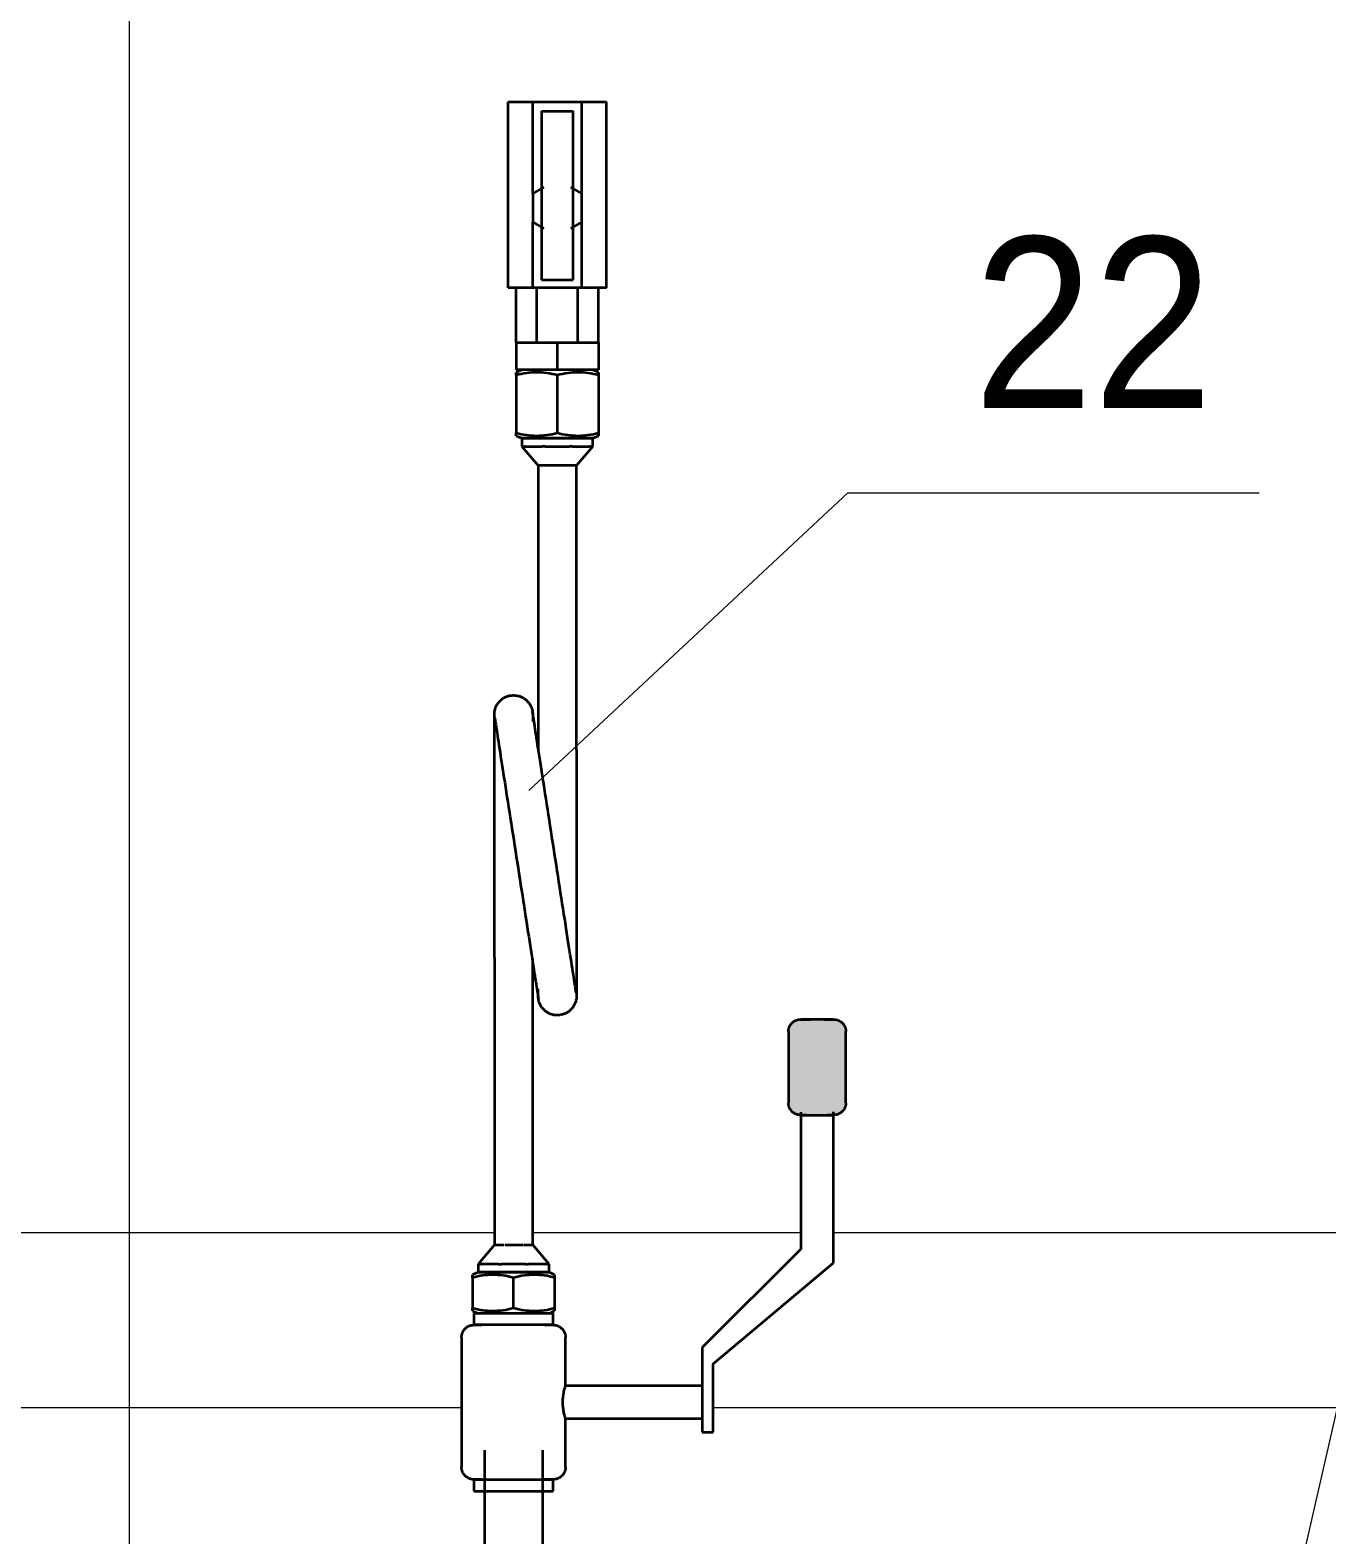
# Model space of a CAD drawing. Header units: millimetres. Extents: x -11989 to -4071, y -1478 to 4600.
# Drawn here: x -8206 to -7732, y 735 to 1286 of the extents above; entities that cross this region are included whole.
import ezdxf

# ---------------------------------------------------------------- set-up
doc = ezdxf.new("R2010")
doc.units = ezdxf.units.MM
for name, color, linetype, lineweight in [('A-ANNO-SYMB', 7, 'Continuous', 9), ('P-PIPE', 7, 'Continuous', 35), ('P-PIPE-IDEN', 7, 'Continuous', 20), ('S-BEAM', 7, 'Continuous', 35)]:
    doc.layers.add(name, color=color, linetype=linetype, lineweight=lineweight)
doc.styles.add('Arial_I_1', font='arial.ttf', dxfattribs={"width": 0.9, "height": 62.5})

# ---------------------------------------------------------------- blocks, each defined once
blk = doc.blocks.new('ADSK_КаркасНесущий_Швеллер_ПолкаПараллельная_ГОСТ 8240-97 - 16П-21513635-Разрез 4')
at = {"layer": 'S-BEAM', "color": 252, "lineweight": 5, "true_color": 0x959595}
for p, q in [((-8035.99, 846), (-8211.99, 846)), ((-7923.99, 846), (-8022, 846)), ((-7517.96, 846), (-7911.99, 846)), ((-8047.99, 782), (-8255.99, 782)), ((-7517.99, 782), (-7955.99, 782))]:
    blk.add_line(p, q, dxfattribs=at)
blk = doc.blocks.new('Закладная прямая СГК _с перкинсом_ - Закладная прямая СГК _с перкинсом_-V30-Разрез 4')
at = {"layer": 'P-PIPE', "true_color": 0xff8000}
for points in [[(-7917.99, 919.5), (-7907.49, 919.5), (-7908.97, 922.75), (-7911.99, 924), (-7923.99, 924), (-7927.18, 922.68), (-7928.49, 919.5), (-7923.24, 919.5)], [(-7917.99, 893.5), (-7907.49, 893.5), (-7907.49, 919.5), (-7928.49, 919.5), (-7928.49, 893.5), (-7923.24, 893.5)], [(-7923.99, 889), (-7923.99, 890.02), (-7922.67, 889.49), (-7920.49, 889.12), (-7915.3, 889.23), (-7911.99, 889.66), (-7911.99, 889), (-7908.81, 890.32), (-7907.49, 893.5), (-7928.49, 893.5), (-7927.18, 890.32)]]:
    blk.add_hatch(color=30, dxfattribs=at).paths.add_polyline_path(points)
at = {"layer": 'P-PIPE'}
for p, q in [((-8030.99, 1259.5), (-8021.99, 1259.5)), ((-8030.99, 1191.5), (-8030.99, 1259.5)), ((-8021.99, 1259.5), (-8003.99, 1259.5)), ((-8021.99, 1225.94), (-8021.99, 1259.5)), ((-8018.73, 1256.1), (-8018.73, 1194.42)), ((-8018.73, 1256.1), (-8012.99, 1256.1)), ((-8012.99, 1256.1), (-8007.26, 1256.1)), ((-8007.26, 1194.42), (-8007.26, 1256.1)), ((-8003.99, 1259.5), (-7994.99, 1259.5)), ((-8003.99, 1225.94), (-8003.99, 1259.5)), ((-7994.99, 1191.5), (-7994.99, 1259.5)), ((-8017.96, 1228.27), (-8021.99, 1225.94)), ((-8003.99, 1225.94), (-8008.03, 1228.27)), ((-8021.99, 1225.94), (-8021.99, 1215.55)), ((-8003.99, 1215.55), (-8003.99, 1225.94)), ((-8021.99, 1191.5), (-8021.99, 1215.55)), ((-8021.99, 1215.55), (-8017.96, 1213.22)), ((-8008.03, 1213.22), (-8003.99, 1215.55)), ((-8003.99, 1191.5), (-8003.99, 1215.55)), ((-8018.73, 1194.42), (-8012.99, 1194.42)), ((-8012.99, 1194.42), (-8007.26, 1194.42)), ((-8021.99, 1191.5), (-8030.99, 1191.5)), ((-8027.99, 1171.5), (-8027.99, 1191.5)), ((-8003.99, 1191.5), (-8021.99, 1191.5)), ((-8020.49, 1171.5), (-8020.49, 1191.5)), ((-8005.49, 1171.5), (-8005.49, 1191.5)), ((-7994.99, 1191.5), (-8003.99, 1191.5)), ((-7997.99, 1171.5), (-7997.99, 1191.5)), ((-8027.99, 1171.5), (-8020.62, 1171.5)), ((-8027.99, 1171.5), (-8027.99, 1161.5)), ((-8020.49, 1171.5), (-8012.99, 1171.5)), ((-8012.99, 1171.5), (-7997.99, 1171.5)), ((-8012.99, 1161.5), (-8012.99, 1171.5)), ((-7997.99, 1171.5), (-7997.99, 1161.5)), ((-8012.99, 1161.5), (-8027.99, 1161.5)), ((-7997.99, 1161.5), (-8012.99, 1161.5)), ((-7928.49, 919.5), (-7928.49, 893.5)), ((-7907.49, 893.5), (-7907.49, 919.5)), ((-7923.99, 890.02), (-7923.99, 840)), ((-7911.99, 834.92), (-7911.99, 890.19)), ((-7923.99, 840), (-7959.99, 804)), ((-7955.99, 798), (-7911.99, 834.92)), ((-8043.49, 816.5), (-8043.49, 812.25)), ((-8014.49, 816.5), (-8043.49, 816.5)), ((-8014.49, 812.25), (-8014.49, 816.5)), ((-8014.49, 812.25), (-8043.49, 812.25)), ((-8047.99, 807.75), (-8047.99, 760.25)), ((-8009.99, 790), (-8009.99, 807.75)), ((-7959.99, 804), (-7959.99, 773)), ((-7955.99, 773), (-7955.99, 798)), ((-7959.99, 790), (-8009.99, 790)), ((-8009.99, 760.25), (-8009.99, 778)), ((-8009.99, 778), (-7959.99, 778)), ((-7959.99, 773), (-7955.99, 773)), ((-8039.64, 766.5), (-8039.64, 666.5)), ((-8018.34, 666.5), (-8018.34, 766.5)), ((-8043.49, 755.75), (-8043.49, 751.5)), ((-8043.49, 755.75), (-8014.49, 755.75)), ((-8014.49, 751.5), (-8014.49, 755.75)), ((-8043.49, 751.5), (-8014.49, 751.5))]:
    blk.add_line(p, q, dxfattribs=at)
at = {"layer": 'P-PIPE', "flags": 128}
for points in [[(-7928.49, 919.5), (-7928.49, 919.68), (-7928.48, 919.86), (-7928.46, 920.04), (-7928.44, 920.22), (-7928.4, 920.39), (-7928.37, 920.57), (-7928.32, 920.74), (-7928.27, 920.92), (-7928.21, 921.09), (-7928.14, 921.25), (-7928.07, 921.42), (-7927.99, 921.58), (-7927.9, 921.74), (-7927.81, 921.89), (-7927.71, 922.04), (-7927.6, 922.19), (-7927.49, 922.33), (-7927.38, 922.47), (-7927.26, 922.6), (-7927.13, 922.73), (-7927, 922.85), (-7926.86, 922.97), (-7926.72, 923.08), (-7926.58, 923.19), (-7926.43, 923.29), (-7926.27, 923.38), (-7926.12, 923.47), (-7925.95, 923.55), (-7925.79, 923.63), (-7925.62, 923.69), (-7925.46, 923.76), (-7925.28, 923.81), (-7925.11, 923.86), (-7924.94, 923.9), (-7924.76, 923.93), (-7924.58, 923.96), (-7924.4, 923.98), (-7924.22, 923.99), (-7924.04, 924), (-7923.99, 924)], [(-7923.99, 924), (-7923.99, 924), (-7923.98, 924), (-7923.95, 924), (-7923.92, 924), (-7923.87, 924), (-7923.82, 924), (-7923.76, 924), (-7923.69, 924), (-7923.61, 924), (-7923.52, 924), (-7923.42, 924), (-7923.32, 924), (-7923.2, 924), (-7923.08, 924), (-7922.95, 924), (-7922.81, 924), (-7922.66, 924), (-7922.51, 924), (-7922.34, 924), (-7922.17, 924), (-7922, 924), (-7921.82, 924), (-7921.63, 924), (-7921.44, 924), (-7921.24, 924), (-7921.03, 924), (-7920.82, 924), (-7920.61, 924)], [(-7911.99, 924), (-7912, 924), (-7912.01, 924), (-7912.04, 924), (-7912.07, 924), (-7912.11, 924), (-7912.17, 924), (-7912.23, 924), (-7912.3, 924), (-7912.38, 924), (-7912.47, 924), (-7912.57, 924), (-7912.67, 924), (-7912.79, 924), (-7912.91, 924), (-7913.04, 924), (-7913.18, 924), (-7913.33, 924), (-7913.48, 924), (-7913.65, 924), (-7913.81, 924), (-7913.99, 924), (-7914.17, 924), (-7914.36, 924), (-7914.55, 924), (-7914.75, 924), (-7914.96, 924), (-7915.17, 924), (-7915.38, 924), (-7915.6, 924), (-7915.82, 924), (-7916.05, 924), (-7916.27, 924), (-7916.51, 924), (-7916.74, 924), (-7916.97, 924), (-7917.21, 924), (-7917.45, 924), (-7917.69, 924), (-7917.93, 924), (-7918.17, 924), (-7918.41, 924), (-7918.65, 924), (-7918.89, 924), (-7919.12, 924), (-7919.36, 924), (-7919.59, 924), (-7919.82, 924), (-7920.05, 924), (-7920.27, 924), (-7920.49, 924), (-7920.71, 924), (-7920.92, 924), (-7921.13, 924), (-7921.33, 924), (-7921.53, 924), (-7921.72, 924), (-7921.9, 924), (-7922.08, 924), (-7922.25, 924), (-7922.42, 924), (-7922.58, 924), (-7922.73, 924), (-7922.87, 924), (-7923.01, 924), (-7923.14, 924), (-7923.26, 924), (-7923.37, 924), (-7923.47, 924), (-7923.56, 924), (-7923.65, 924), (-7923.72, 924), (-7923.79, 924), (-7923.85, 924), (-7923.9, 924), (-7923.93, 924), (-7923.96, 924), (-7923.98, 924), (-7923.99, 924), (-7923.99, 924)], [(-7915.28, 924), (-7915.07, 924), (-7914.86, 924), (-7914.66, 924), (-7914.46, 924), (-7914.27, 924), (-7914.09, 924), (-7913.91, 924), (-7913.74, 924), (-7913.57, 924), (-7913.41, 924), (-7913.26, 924), (-7913.12, 924), (-7912.98, 924), (-7912.85, 924), (-7912.73, 924), (-7912.62, 924), (-7912.52, 924), (-7912.43, 924), (-7912.34, 924), (-7912.27, 924), (-7912.2, 924), (-7912.14, 924), (-7912.09, 924), (-7912.05, 924), (-7912.03, 924), (-7912.01, 924), (-7912, 924), (-7911.99, 924)], [(-7911.99, 924), (-7911.81, 924), (-7911.63, 923.99), (-7911.46, 923.97), (-7911.28, 923.94), (-7911.1, 923.91), (-7910.92, 923.87), (-7910.75, 923.82), (-7910.58, 923.77), (-7910.41, 923.71), (-7910.24, 923.64), (-7910.08, 923.57), (-7909.92, 923.49), (-7909.76, 923.41), (-7909.6, 923.31), (-7909.45, 923.21), (-7909.31, 923.11), (-7909.16, 923), (-7909.03, 922.88), (-7908.89, 922.76), (-7908.77, 922.64), (-7908.64, 922.5), (-7908.53, 922.37), (-7908.41, 922.23), (-7908.31, 922.08), (-7908.21, 921.93), (-7908.11, 921.78), (-7908.03, 921.62), (-7907.94, 921.46), (-7907.87, 921.3), (-7907.8, 921.13), (-7907.74, 920.96), (-7907.68, 920.79), (-7907.64, 920.62), (-7907.59, 920.44), (-7907.56, 920.26), (-7907.53, 920.09), (-7907.51, 919.91), (-7907.5, 919.73), (-7907.49, 919.55), (-7907.49, 919.5)], [(-7923.99, 889), (-7924.17, 889), (-7924.35, 889.01), (-7924.53, 889.03), (-7924.71, 889.06), (-7924.89, 889.09), (-7925.06, 889.13), (-7925.24, 889.18), (-7925.41, 889.23), (-7925.58, 889.29), (-7925.75, 889.36), (-7925.91, 889.43), (-7926.07, 889.51), (-7926.23, 889.59), (-7926.38, 889.69), (-7926.54, 889.79), (-7926.68, 889.89), (-7926.82, 890), (-7926.96, 890.12), (-7927.09, 890.24), (-7927.22, 890.36), (-7927.35, 890.5), (-7927.46, 890.63), (-7927.57, 890.77), (-7927.68, 890.92), (-7927.78, 891.07), (-7927.88, 891.22), (-7927.96, 891.38), (-7928.04, 891.54), (-7928.12, 891.7), (-7928.19, 891.87), (-7928.25, 892.04), (-7928.31, 892.21), (-7928.35, 892.38), (-7928.39, 892.56), (-7928.43, 892.74), (-7928.46, 892.91), (-7928.48, 893.09), (-7928.49, 893.27), (-7928.49, 893.45), (-7928.49, 893.5)], [(-7907.49, 893.5), (-7907.5, 893.32), (-7907.51, 893.14), (-7907.53, 892.96), (-7907.55, 892.78), (-7907.58, 892.61), (-7907.62, 892.43), (-7907.67, 892.26), (-7907.72, 892.08), (-7907.78, 891.91), (-7907.85, 891.75), (-7907.92, 891.58), (-7908, 891.42), (-7908.09, 891.26), (-7908.18, 891.11), (-7908.28, 890.96), (-7908.38, 890.81), (-7908.5, 890.67), (-7908.61, 890.53), (-7908.73, 890.4), (-7908.86, 890.27), (-7908.99, 890.15), (-7909.13, 890.03), (-7909.27, 889.92), (-7909.41, 889.81), (-7909.56, 889.71), (-7909.72, 889.62), (-7909.87, 889.53), (-7910.03, 889.45), (-7910.2, 889.37), (-7910.36, 889.31), (-7910.53, 889.24), (-7910.7, 889.19), (-7910.88, 889.14), (-7911.05, 889.1), (-7911.23, 889.07), (-7911.41, 889.04), (-7911.59, 889.02), (-7911.77, 889.01), (-7911.95, 889), (-7911.99, 889)], [(-7921.9, 889), (-7922.08, 889), (-7922.25, 889), (-7922.42, 889), (-7922.58, 889), (-7922.73, 889), (-7922.87, 889), (-7923.01, 889), (-7923.14, 889), (-7923.26, 889), (-7923.37, 889), (-7923.47, 889), (-7923.56, 889), (-7923.65, 889), (-7923.72, 889), (-7923.79, 889), (-7923.85, 889), (-7923.9, 889), (-7923.93, 889), (-7923.96, 889), (-7923.98, 889), (-7923.99, 889)], [(-7923.99, 889), (-7923.98, 889), (-7923.95, 889), (-7923.92, 889), (-7923.87, 889), (-7923.82, 889), (-7923.76, 889), (-7923.69, 889), (-7923.61, 889), (-7923.52, 889), (-7923.42, 889), (-7923.32, 889), (-7923.2, 889), (-7923.08, 889), (-7922.95, 889), (-7922.81, 889), (-7922.66, 889), (-7922.51, 889), (-7922.34, 889), (-7922.17, 889), (-7922, 889), (-7921.82, 889), (-7921.63, 889), (-7921.44, 889), (-7921.24, 889), (-7921.03, 889), (-7920.82, 889), (-7920.61, 889), (-7920.39, 889), (-7920.17, 889), (-7919.94, 889), (-7919.71, 889), (-7919.48, 889), (-7919.25, 889), (-7919.01, 889), (-7918.78, 889), (-7918.54, 889), (-7918.3, 889), (-7918.06, 889), (-7917.82, 889), (-7917.58, 889), (-7917.34, 889), (-7917.1, 889), (-7916.87, 889), (-7916.63, 889), (-7916.4, 889), (-7916.17, 889), (-7915.94, 889), (-7915.72, 889), (-7915.5, 889), (-7915.28, 889), (-7915.07, 889), (-7914.86, 889), (-7914.66, 889), (-7914.46, 889), (-7914.27, 889), (-7914.09, 889), (-7913.91, 889), (-7913.74, 889), (-7913.57, 889), (-7913.41, 889), (-7913.26, 889), (-7913.12, 889), (-7912.98, 889), (-7912.85, 889), (-7912.73, 889), (-7912.62, 889), (-7912.52, 889), (-7912.43, 889), (-7912.34, 889), (-7912.27, 889), (-7912.2, 889), (-7912.14, 889), (-7912.09, 889), (-7912.05, 889), (-7912.03, 889), (-7912.01, 889), (-7912, 889)], [(-7912, 889), (-7912.01, 889), (-7912.04, 889), (-7912.07, 889), (-7912.11, 889), (-7912.17, 889), (-7912.23, 889), (-7912.3, 889), (-7912.38, 889), (-7912.47, 889), (-7912.57, 889), (-7912.67, 889), (-7912.79, 889), (-7912.91, 889), (-7913.04, 889), (-7913.18, 889), (-7913.33, 889), (-7913.48, 889), (-7913.65, 889), (-7913.81, 889), (-7913.99, 889), (-7914.17, 889)], [(-8047.99, 807.75), (-8047.99, 807.93), (-8047.98, 808.11), (-8047.96, 808.29), (-8047.94, 808.47), (-8047.9, 808.64), (-8047.87, 808.82), (-8047.82, 808.99), (-8047.77, 809.17), (-8047.71, 809.34), (-8047.64, 809.5), (-8047.57, 809.67), (-8047.49, 809.83), (-8047.4, 809.99), (-8047.31, 810.14), (-8047.21, 810.29), (-8047.1, 810.44), (-8046.99, 810.58), (-8046.88, 810.72), (-8046.76, 810.85), (-8046.63, 810.98), (-8046.5, 811.1), (-8046.36, 811.22), (-8046.22, 811.33), (-8046.08, 811.44), (-8045.93, 811.54), (-8045.77, 811.63), (-8045.62, 811.72), (-8045.45, 811.8), (-8045.29, 811.88), (-8045.12, 811.94), (-8044.96, 812.01), (-8044.78, 812.06), (-8044.61, 812.11), (-8044.44, 812.15), (-8044.26, 812.18), (-8044.08, 812.21), (-8043.9, 812.23), (-8043.72, 812.24), (-8043.54, 812.25), (-8043.49, 812.25)], [(-8043.49, 812.25), (-8043.48, 812.25), (-8043.45, 812.25), (-8043.39, 812.25), (-8043.31, 812.25), (-8043.21, 812.25), (-8043.08, 812.25), (-8042.93, 812.25), (-8042.76, 812.25), (-8042.56, 812.25), (-8042.35, 812.25), (-8042.11, 812.25), (-8041.86, 812.25), (-8041.58, 812.25), (-8041.28, 812.25), (-8040.96, 812.25), (-8040.62, 812.25)], [(-8014.49, 812.25), (-8014.51, 812.25), (-8014.54, 812.25), (-8014.6, 812.25), (-8014.68, 812.25), (-8014.78, 812.25), (-8014.91, 812.25), (-8015.06, 812.25), (-8015.23, 812.25), (-8015.42, 812.25), (-8015.64, 812.25), (-8015.88, 812.25), (-8016.13, 812.25), (-8016.41, 812.25), (-8016.71, 812.25), (-8017.03, 812.25), (-8017.36, 812.25), (-8017.72, 812.25), (-8018.09, 812.25), (-8018.48, 812.25), (-8018.89, 812.25), (-8019.32, 812.25), (-8019.76, 812.25), (-8020.21, 812.25), (-8020.68, 812.25), (-8021.16, 812.25), (-8021.65, 812.25), (-8022.16, 812.25), (-8022.68, 812.25), (-8023.2, 812.25), (-8023.74, 812.25), (-8024.28, 812.25), (-8024.84, 812.25), (-8025.4, 812.25), (-8025.96, 812.25), (-8026.53, 812.25), (-8027.1, 812.25), (-8027.68, 812.25), (-8028.26, 812.25), (-8028.84, 812.25), (-8029.42, 812.25), (-8030, 812.25), (-8030.57, 812.25), (-8031.15, 812.25), (-8031.72, 812.25), (-8032.29, 812.25), (-8032.85, 812.25), (-8033.41, 812.25), (-8033.96, 812.25), (-8034.5, 812.25), (-8035.03, 812.25), (-8035.55, 812.25), (-8036.06, 812.25), (-8036.56, 812.25), (-8037.05, 812.25), (-8037.53, 812.25), (-8037.99, 812.25), (-8038.44, 812.25), (-8038.87, 812.25), (-8039.29, 812.25), (-8039.69, 812.25), (-8040.07, 812.25), (-8040.44, 812.25), (-8040.78, 812.25), (-8041.11, 812.25), (-8041.42, 812.25), (-8041.71, 812.25), (-8041.98, 812.25), (-8042.22, 812.25), (-8042.45, 812.25), (-8042.66, 812.25), (-8042.84, 812.25), (-8043, 812.25), (-8043.14, 812.25), (-8043.26, 812.25), (-8043.35, 812.25), (-8043.42, 812.25), (-8043.47, 812.25), (-8043.49, 812.25), (-8043.49, 812.25)], [(-8017.55, 812.25), (-8017.21, 812.25), (-8016.88, 812.25), (-8016.57, 812.25), (-8016.28, 812.25), (-8016.01, 812.25), (-8015.76, 812.25), (-8015.54, 812.25), (-8015.33, 812.25), (-8015.15, 812.25), (-8014.99, 812.25), (-8014.85, 812.25), (-8014.73, 812.25), (-8014.64, 812.25), (-8014.57, 812.25), (-8014.52, 812.25), (-8014.5, 812.25), (-8014.49, 812.25)], [(-8014.49, 812.25), (-8014.31, 812.25), (-8014.13, 812.24), (-8013.96, 812.22), (-8013.78, 812.19), (-8013.6, 812.16), (-8013.42, 812.12), (-8013.25, 812.07), (-8013.08, 812.02), (-8012.91, 811.96), (-8012.74, 811.89), (-8012.58, 811.82), (-8012.42, 811.74), (-8012.26, 811.66), (-8012.1, 811.56), (-8011.95, 811.46), (-8011.81, 811.36), (-8011.66, 811.25), (-8011.53, 811.13), (-8011.39, 811.01), (-8011.27, 810.89), (-8011.14, 810.75), (-8011.03, 810.62), (-8010.91, 810.48), (-8010.81, 810.33), (-8010.71, 810.18), (-8010.61, 810.03), (-8010.53, 809.87), (-8010.44, 809.71), (-8010.37, 809.55), (-8010.3, 809.38), (-8010.24, 809.21), (-8010.18, 809.04), (-8010.14, 808.87), (-8010.09, 808.69), (-8010.06, 808.51), (-8010.03, 808.34), (-8010.01, 808.16), (-8010, 807.98), (-8009.99, 807.8), (-8009.99, 807.75)], [(-8043.49, 755.75), (-8043.67, 755.75), (-8043.85, 755.76), (-8044.03, 755.78), (-8044.21, 755.81), (-8044.39, 755.84), (-8044.56, 755.88), (-8044.74, 755.93), (-8044.91, 755.98), (-8045.08, 756.04), (-8045.25, 756.11), (-8045.41, 756.18), (-8045.57, 756.26), (-8045.73, 756.34), (-8045.88, 756.44), (-8046.04, 756.54), (-8046.18, 756.64), (-8046.32, 756.75), (-8046.46, 756.87), (-8046.59, 756.99), (-8046.72, 757.11), (-8046.85, 757.25), (-8046.96, 757.38), (-8047.07, 757.52), (-8047.18, 757.67), (-8047.28, 757.82), (-8047.38, 757.97), (-8047.46, 758.13), (-8047.54, 758.29), (-8047.62, 758.45), (-8047.69, 758.62), (-8047.75, 758.79), (-8047.81, 758.96), (-8047.85, 759.13), (-8047.89, 759.31), (-8047.93, 759.49), (-8047.96, 759.66), (-8047.98, 759.84), (-8047.99, 760.02), (-8047.99, 760.2), (-8047.99, 760.25)], [(-8009.99, 760.25), (-8010, 760.07), (-8010.01, 759.89), (-8010.03, 759.71), (-8010.05, 759.53), (-8010.08, 759.36), (-8010.12, 759.18), (-8010.17, 759.01), (-8010.22, 758.83), (-8010.28, 758.66), (-8010.35, 758.5), (-8010.42, 758.33), (-8010.5, 758.17), (-8010.59, 758.01), (-8010.68, 757.86), (-8010.78, 757.71), (-8010.88, 757.56), (-8011, 757.42), (-8011.11, 757.28), (-8011.23, 757.15), (-8011.36, 757.02), (-8011.49, 756.9), (-8011.63, 756.78), (-8011.77, 756.67), (-8011.91, 756.56), (-8012.06, 756.46), (-8012.22, 756.37), (-8012.37, 756.28), (-8012.53, 756.2), (-8012.7, 756.12), (-8012.86, 756.06), (-8013.03, 755.99), (-8013.2, 755.94), (-8013.38, 755.89), (-8013.55, 755.85), (-8013.73, 755.82), (-8013.91, 755.79), (-8014.09, 755.77), (-8014.27, 755.76), (-8014.45, 755.75), (-8014.49, 755.75)], [(-8040.44, 755.75), (-8040.78, 755.75), (-8041.11, 755.75), (-8041.42, 755.75), (-8041.71, 755.75), (-8041.98, 755.75), (-8042.22, 755.75), (-8042.45, 755.75), (-8042.66, 755.75), (-8042.84, 755.75), (-8043, 755.75), (-8043.14, 755.75), (-8043.26, 755.75), (-8043.35, 755.75), (-8043.42, 755.75), (-8043.47, 755.75), (-8043.49, 755.75), (-8043.49, 755.75)], [(-8043.49, 755.75), (-8043.48, 755.75), (-8043.45, 755.75), (-8043.39, 755.75), (-8043.31, 755.75), (-8043.21, 755.75), (-8043.08, 755.75), (-8042.93, 755.75), (-8042.76, 755.75), (-8042.56, 755.75), (-8042.35, 755.75), (-8042.11, 755.75), (-8041.86, 755.75), (-8041.58, 755.75), (-8041.28, 755.75), (-8040.96, 755.75), (-8040.62, 755.75), (-8040.27, 755.75), (-8039.9, 755.75), (-8039.5, 755.75), (-8039.1, 755.75), (-8038.67, 755.75), (-8038.23, 755.75), (-8037.78, 755.75), (-8037.31, 755.75), (-8036.83, 755.75), (-8036.33, 755.75), (-8035.83, 755.75), (-8035.31, 755.75), (-8034.78, 755.75), (-8034.25, 755.75), (-8033.7, 755.75), (-8033.15, 755.75), (-8032.59, 755.75), (-8032.03, 755.75), (-8031.46, 755.75), (-8030.89, 755.75), (-8030.31, 755.75), (-8029.73, 755.75), (-8029.15, 755.75), (-8028.57, 755.75), (-8027.99, 755.75), (-8027.41, 755.75), (-8026.84, 755.75), (-8026.27, 755.75), (-8025.7, 755.75), (-8025.14, 755.75), (-8024.58, 755.75), (-8024.03, 755.75), (-8023.49, 755.75), (-8022.96, 755.75), (-8022.44, 755.75), (-8021.93, 755.75), (-8021.43, 755.75), (-8020.94, 755.75), (-8020.46, 755.75), (-8020, 755.75), (-8019.55, 755.75), (-8019.12, 755.75), (-8018.7, 755.75), (-8018.3, 755.75), (-8017.92, 755.75), (-8017.55, 755.75), (-8017.21, 755.75), (-8016.88, 755.75), (-8016.57, 755.75), (-8016.28, 755.75), (-8016.01, 755.75), (-8015.76, 755.75), (-8015.54, 755.75), (-8015.33, 755.75), (-8015.15, 755.75), (-8014.99, 755.75), (-8014.85, 755.75), (-8014.73, 755.75), (-8014.64, 755.75), (-8014.57, 755.75), (-8014.52, 755.75), (-8014.5, 755.75), (-8014.49, 755.75)], [(-8014.49, 755.75), (-8014.51, 755.75), (-8014.54, 755.75), (-8014.6, 755.75), (-8014.68, 755.75), (-8014.78, 755.75), (-8014.91, 755.75), (-8015.06, 755.75), (-8015.23, 755.75), (-8015.42, 755.75), (-8015.64, 755.75), (-8015.88, 755.75), (-8016.13, 755.75), (-8016.41, 755.75), (-8016.71, 755.75), (-8017.03, 755.75), (-8017.36, 755.75), (-8017.72, 755.75)]]:
    blk.add_lwpolyline(points, dxfattribs=at)
at = {"layer": 'P-PIPE'}
blk.add_open_spline([(-8009.99, 778), (-8009.99, 778), (-8010.02, 778.07), (-8010.1, 778.33), (-8010.23, 778.78), (-8010.39, 779.38), (-8010.56, 780.12), (-8010.72, 780.98), (-8010.86, 781.93), (-8010.95, 783.03), (-8010.97, 784.05), (-8010.95, 784.92), (-8010.89, 785.77), (-8010.76, 786.81), (-8010.56, 787.89), (-8010.35, 788.79), (-8010.09, 789.71), (-8009.99, 789.99), (-8009.99, 790)], degree=3, knots=[0, 0, 0, 0, 0.055556, 0.111111, 0.166667, 0.222222, 0.277778, 0.333333, 0.388889, 0.444444, 0.513889, 0.548611, 0.583333, 0.652778, 0.722222, 0.791667, 0.861111, 1, 1, 1, 1], dxfattribs=at)
blk = doc.blocks.new('РОСМА_ПетлеваяТрубкаПрямая - Прямая из углеродистой стали-V28-Разрез 4')
at = {"layer": 'P-PIPE'}
for p, q in [((-8925.99, 1161.5), (-8928, 1160.57)), ((-8897.99, 1160.57), (-8899.99, 1161.5)), ((-8927.99, 1159.5), (-8927.99, 1138.5)), ((-8912.99, 1138.5), (-8912.99, 1159.5)), ((-8897.99, 1159.5), (-8897.99, 1138.5)), ((-8928, 1137.43), (-8925.99, 1136.5)), ((-8925.99, 1136.5), (-8925.99, 1133.5)), ((-8899.99, 1136.5), (-8925.99, 1136.5)), ((-8925.99, 1136.5), (-8912.99, 1136.5)), ((-8912.99, 1136.5), (-8899.99, 1136.5)), ((-8899.99, 1136.5), (-8897.99, 1137.43)), ((-8899.99, 1133.5), (-8899.99, 1136.5)), ((-8925.99, 1133.5), (-8925.11, 1133.5)), ((-8925.99, 1133.5), (-8919.99, 1126.5)), ((-8924.77, 1133.5), (-8925, 1133.5)), ((-8924.78, 1133.5), (-8918.48, 1133.5)), ((-8917.43, 1133.5), (-8918.49, 1133.5)), ((-8917.45, 1133.5), (-8908.54, 1133.5)), ((-8907.49, 1133.5), (-8908.55, 1133.5)), ((-8907.51, 1133.5), (-8901.21, 1133.5)), ((-8905.99, 1126.5), (-8899.99, 1133.5)), ((-8900.98, 1133.5), (-8901.22, 1133.5)), ((-8900.88, 1133.5), (-8899.99, 1133.5)), ((-8919.99, 1126.5), (-8919.99, 1059.8)), ((-8912.99, 1126.5), (-8919.99, 1126.5)), ((-8905.99, 1126.5), (-8912.99, 1126.5)), ((-8905.99, 1059.8), (-8905.99, 1126.5)), ((-8935.99, 905.02), (-8935.99, 841.5)), ((-8921.99, 841.5), (-8921.99, 905.02)), ((-8935.99, 841.5), (-8941.99, 834.5)), ((-8935.99, 841.5), (-8932.56, 841.5)), ((-8932.21, 841.5), (-8926.87, 841.5)), ((-8926.87, 841.5), (-8925.48, 841.5)), ((-8925.22, 841.5), (-8921.99, 841.5)), ((-8915.99, 834.5), (-8921.99, 841.5)), ((-8941.99, 831.5), (-8944, 830.57)), ((-8941.99, 834.5), (-8941.99, 831.5)), ((-8941.11, 834.5), (-8941.99, 834.5)), ((-8941.99, 831.5), (-8915.99, 831.5)), ((-8928.99, 831.5), (-8941.99, 831.5)), ((-8941, 834.5), (-8940.77, 834.5)), ((-8934.48, 834.5), (-8940.78, 834.5)), ((-8934.49, 834.5), (-8933.43, 834.5)), ((-8924.54, 834.5), (-8933.45, 834.5)), ((-8915.99, 831.5), (-8928.99, 831.5)), ((-8924.55, 834.5), (-8923.49, 834.5)), ((-8917.21, 834.5), (-8923.51, 834.5)), ((-8917.22, 834.5), (-8916.98, 834.5)), ((-8915.99, 834.5), (-8916.88, 834.5)), ((-8915.99, 831.5), (-8915.99, 834.5)), ((-8913.99, 830.57), (-8915.99, 831.5)), ((-8943.99, 829.5), (-8943.99, 818.5)), ((-8928.99, 818.5), (-8928.99, 829.5)), ((-8913.99, 829.5), (-8913.99, 818.5)), ((-8944, 817.43), (-8941.99, 816.5)), ((-8915.99, 816.5), (-8913.99, 817.43))]:
    blk.add_line(p, q, dxfattribs=at)
at = {"layer": 'P-PIPE', "flags": 128}
for points in [[(-8919.99, 1059.8), (-8919.99, 1057.8), (-8919.99, 1055.81), (-8919.99, 1053.82), (-8919.99, 1051.84), (-8919.99, 1049.87), (-8919.99, 1047.92), (-8919.99, 1045.98), (-8919.99, 1044.07), (-8919.99, 1042.19), (-8919.99, 1040.33), (-8919.99, 1038.51), (-8919.99, 1036.71), (-8919.99, 1034.96), (-8919.99, 1033.24), (-8919.99, 1031.57), (-8919.99, 1029.94), (-8919.99, 1028.36), (-8919.99, 1026.83), (-8919.99, 1025.36), (-8919.99, 1023.93), (-8919.99, 1022.83)], [(-8905.99, 1022.46), (-8905.99, 1023.82), (-8905.99, 1025.24), (-8905.99, 1026.71), (-8905.99, 1028.24), (-8905.99, 1029.81), (-8905.99, 1031.44), (-8905.99, 1033.1), (-8905.99, 1034.82), (-8905.99, 1036.57), (-8905.99, 1038.36), (-8905.99, 1040.18), (-8905.99, 1042.04), (-8905.99, 1043.92), (-8905.99, 1045.83), (-8905.99, 1047.76), (-8905.99, 1049.71), (-8905.99, 1051.68), (-8905.99, 1053.65), (-8905.99, 1055.64), (-8905.99, 1057.64), (-8905.99, 1059.64), (-8905.99, 1059.8)], [(-8935.99, 1035.5), (-8935.99, 1035.78), (-8935.97, 1036.06), (-8935.94, 1036.34), (-8935.91, 1036.62), (-8935.85, 1036.89), (-8935.79, 1037.16), (-8935.72, 1037.43), (-8935.64, 1037.7), (-8935.55, 1037.97), (-8935.44, 1038.23), (-8935.33, 1038.48), (-8935.2, 1038.73), (-8935.07, 1038.98), (-8934.93, 1039.22), (-8934.77, 1039.45), (-8934.61, 1039.68), (-8934.44, 1039.9), (-8934.26, 1040.12), (-8934.07, 1040.32), (-8933.87, 1040.52), (-8933.67, 1040.71), (-8933.45, 1040.9), (-8933.24, 1041.07), (-8933.01, 1041.23), (-8932.78, 1041.39), (-8932.54, 1041.54), (-8932.29, 1041.67), (-8932.04, 1041.8), (-8931.79, 1041.92), (-8931.53, 1042.02), (-8931.27, 1042.12), (-8931.12, 1042.17)], [(-8931.12, 1042.17), (-8930.85, 1042.25), (-8930.58, 1042.32), (-8930.3, 1042.38), (-8930.03, 1042.42), (-8929.75, 1042.46), (-8929.47, 1042.48), (-8929.19, 1042.5), (-8928.91, 1042.5), (-8928.63, 1042.49), (-8928.35, 1042.47), (-8928.07, 1042.44), (-8927.8, 1042.4), (-8927.52, 1042.34), (-8927.25, 1042.28), (-8926.98, 1042.2), (-8926.71, 1042.12), (-8926.45, 1042.02), (-8926.19, 1041.91), (-8925.94, 1041.8), (-8925.69, 1041.67), (-8925.44, 1041.53), (-8925.21, 1041.39), (-8924.97, 1041.23), (-8924.75, 1041.07), (-8924.53, 1040.89), (-8924.32, 1040.71), (-8924.11, 1040.52), (-8923.92, 1040.32), (-8923.73, 1040.11), (-8923.55, 1039.9), (-8923.38, 1039.67), (-8923.21, 1039.45), (-8923.06, 1039.21), (-8922.92, 1038.97), (-8922.78, 1038.73), (-8922.66, 1038.48), (-8922.54, 1038.22), (-8922.44, 1037.96), (-8922.35, 1037.7), (-8922.27, 1037.43), (-8922.19, 1037.16), (-8922.13, 1036.88), (-8922.08, 1036.61), (-8922.04, 1036.33), (-8922.02, 1036.05), (-8922, 1035.77), (-8921.99, 1035.5)], [(-8935.99, 946.59), (-8935.99, 948.04), (-8935.99, 949.54), (-8935.99, 951.1), (-8935.99, 952.71), (-8935.99, 954.37), (-8935.99, 956.08), (-8935.99, 957.83), (-8935.99, 959.63), (-8935.99, 961.46), (-8935.99, 963.33), (-8935.99, 965.23), (-8935.99, 967.16), (-8935.99, 969.12), (-8935.99, 971.11), (-8935.99, 973.11), (-8935.99, 975.13), (-8935.99, 977.17), (-8935.99, 979.22), (-8935.99, 981.27), (-8935.99, 983.33), (-8935.99, 985.39), (-8935.99, 987.45), (-8935.99, 989.5), (-8935.99, 991.54), (-8935.99, 993.57), (-8935.99, 995.59), (-8935.99, 997.59), (-8935.99, 999.56), (-8935.99, 1001.51), (-8935.99, 1003.44), (-8935.99, 1005.33), (-8935.99, 1007.19), (-8935.99, 1009.01), (-8935.99, 1010.79), (-8935.99, 1012.52), (-8935.99, 1014.22), (-8935.99, 1015.86), (-8935.99, 1017.45), (-8935.99, 1018.99), (-8935.99, 1020.47), (-8935.99, 1021.9), (-8935.99, 1023.26), (-8935.99, 1024.56), (-8935.99, 1025.8), (-8935.99, 1026.97), (-8935.99, 1028.07), (-8935.99, 1029.1), (-8935.99, 1030.06), (-8935.99, 1030.94), (-8935.99, 1031.75), (-8935.99, 1032.49), (-8935.99, 1033.14), (-8935.99, 1033.72), (-8935.99, 1034.22), (-8935.99, 1034.63), (-8935.99, 1034.97), (-8935.99, 1035.22), (-8935.99, 1035.4), (-8935.99, 1035.49), (-8935.99, 1035.5)], [(-8906.08, 933.57), (-8906.08, 933.62), (-8906.1, 933.74), (-8906.13, 933.94), (-8906.18, 934.23), (-8906.24, 934.6), (-8906.31, 935.05), (-8906.39, 935.58), (-8906.48, 936.19), (-8906.59, 936.88), (-8906.71, 937.64), (-8906.84, 938.48), (-8906.98, 939.39), (-8907.13, 940.38), (-8907.3, 941.44), (-8907.47, 942.57), (-8907.66, 943.77), (-8907.86, 945.03), (-8908.06, 946.36), (-8908.28, 947.75), (-8908.5, 949.19), (-8908.74, 950.7), (-8908.98, 952.26), (-8909.23, 953.87), (-8909.49, 955.54), (-8909.75, 957.25), (-8910.03, 959), (-8910.31, 960.8), (-8910.59, 962.64), (-8910.88, 964.51), (-8911.18, 966.41), (-8911.48, 968.35), (-8911.78, 970.31), (-8912.09, 972.29), (-8912.4, 974.3), (-8912.72, 976.32), (-8913.03, 978.36), (-8913.35, 980.4), (-8913.67, 982.46), (-8913.99, 984.52), (-8914.31, 986.58), (-8914.63, 988.64), (-8914.95, 990.69), (-8915.27, 992.73), (-8915.58, 994.76), (-8915.89, 996.78), (-8916.21, 998.77), (-8916.51, 1000.75), (-8916.81, 1002.7), (-8917.11, 1004.62), (-8917.41, 1006.51), (-8917.69, 1008.36), (-8917.98, 1010.18), (-8918.25, 1011.96), (-8918.52, 1013.69), (-8918.79, 1015.38), (-8919.04, 1017.02), (-8919.29, 1018.61), (-8919.53, 1020.15), (-8919.76, 1021.63), (-8919.98, 1023.05), (-8920.19, 1024.41), (-8920.39, 1025.71), (-8920.58, 1026.94), (-8920.76, 1028.11), (-8920.93, 1029.2), (-8921.09, 1030.23), (-8921.24, 1031.18), (-8921.38, 1032.07), (-8921.5, 1032.87), (-8921.62, 1033.6), (-8921.72, 1034.25), (-8921.81, 1034.82), (-8921.88, 1035.32), (-8921.95, 1035.73), (-8922, 1036.06), (-8922.04, 1036.31), (-8922.06, 1036.48), (-8922.08, 1036.56), (-8922.08, 1036.57)], [(-8921.99, 1035.5), (-8921.99, 1035.46), (-8921.99, 1035.34), (-8921.99, 1035.13), (-8921.99, 1034.84), (-8921.99, 1034.47), (-8921.99, 1034.02), (-8921.99, 1033.49), (-8921.99, 1032.89)], [(-8935.91, 1034.43), (-8935.91, 1034.38), (-8935.89, 1034.26), (-8935.85, 1034.06), (-8935.81, 1033.77), (-8935.75, 1033.4), (-8935.68, 1032.95), (-8935.6, 1032.42), (-8935.51, 1031.81), (-8935.4, 1031.12), (-8935.28, 1030.36), (-8935.15, 1029.52), (-8935.01, 1028.61), (-8934.85, 1027.62), (-8934.69, 1026.56), (-8934.51, 1025.43), (-8934.33, 1024.23), (-8934.13, 1022.97), (-8933.93, 1021.64), (-8933.71, 1020.25), (-8933.49, 1018.81), (-8933.25, 1017.3), (-8933.01, 1015.74), (-8932.76, 1014.13), (-8932.5, 1012.46), (-8932.23, 1010.75), (-8931.96, 1009), (-8931.68, 1007.2), (-8931.4, 1005.36), (-8931.11, 1003.49), (-8930.81, 1001.59), (-8930.51, 999.65), (-8930.21, 997.69), (-8929.9, 995.71), (-8929.59, 993.7), (-8929.27, 991.68), (-8928.95, 989.64), (-8928.64, 987.6), (-8928.32, 985.54), (-8928, 983.48), (-8927.68, 981.42), (-8927.36, 979.36), (-8927.04, 977.31), (-8926.72, 975.27), (-8926.41, 973.24), (-8926.09, 971.22), (-8925.78, 969.23), (-8925.48, 967.25), (-8925.17, 965.3), (-8924.88, 963.38), (-8924.58, 961.49), (-8924.29, 959.64), (-8924.01, 957.82), (-8923.74, 956.04), (-8923.47, 954.31), (-8923.2, 952.62), (-8922.95, 950.98), (-8922.7, 949.39), (-8922.46, 947.85), (-8922.23, 946.37), (-8922.01, 944.95), (-8921.8, 943.59), (-8921.6, 942.29), (-8921.41, 941.06), (-8921.23, 939.89), (-8921.06, 938.8), (-8920.9, 937.77), (-8920.75, 936.82), (-8920.61, 935.93), (-8920.49, 935.13), (-8920.37, 934.4), (-8920.27, 933.75), (-8920.18, 933.18), (-8920.11, 932.68), (-8920.04, 932.27), (-8919.99, 931.94), (-8919.95, 931.69), (-8919.93, 931.52), (-8919.91, 931.44), (-8919.91, 931.43)], [(-8905.99, 1022.46), (-8905.99, 1021.06), (-8905.99, 1019.6), (-8905.99, 1018.08), (-8905.99, 1016.51), (-8905.99, 1014.89), (-8905.99, 1013.22), (-8905.99, 1011.5), (-8905.99, 1009.74), (-8905.99, 1007.93), (-8905.99, 1006.09), (-8905.99, 1004.21), (-8905.99, 1002.3), (-8905.99, 1000.36), (-8905.99, 998.39), (-8905.99, 996.41), (-8905.99, 994.4), (-8905.99, 992.37), (-8905.99, 990.33), (-8905.99, 988.28), (-8905.99, 986.23), (-8905.99, 984.17), (-8905.99, 982.11), (-8905.99, 980.05), (-8905.99, 978), (-8905.99, 975.96), (-8905.99, 973.93), (-8905.99, 971.92), (-8905.99, 969.93), (-8905.99, 967.96), (-8905.99, 966.02), (-8905.99, 964.1), (-8905.99, 962.22), (-8905.99, 960.37), (-8905.99, 958.56), (-8905.99, 956.79), (-8905.99, 955.06), (-8905.99, 953.38), (-8905.99, 951.75), (-8905.99, 950.17), (-8905.99, 948.64), (-8905.99, 947.17), (-8905.99, 945.76), (-8905.99, 944.41), (-8905.99, 943.13), (-8905.99, 941.91), (-8905.99, 940.76), (-8905.99, 939.67), (-8905.99, 938.66), (-8905.99, 937.72), (-8905.99, 936.85), (-8905.99, 936.06), (-8905.99, 935.35), (-8905.99, 934.71), (-8905.99, 934.15), (-8905.99, 933.68), (-8905.99, 933.28), (-8905.99, 932.96), (-8905.99, 932.73), (-8905.99, 932.58), (-8905.99, 932.51), (-8905.99, 932.5)], [(-8935.99, 946.59), (-8935.99, 944.99), (-8935.99, 943.32), (-8935.99, 941.58), (-8935.99, 939.79), (-8935.99, 937.95), (-8935.99, 936.05), (-8935.99, 934.1), (-8935.99, 932.11), (-8935.99, 930.07), (-8935.99, 927.99), (-8935.99, 925.88), (-8935.99, 923.73), (-8935.99, 921.55), (-8935.99, 919.35), (-8935.99, 917.12), (-8935.99, 914.87), (-8935.99, 912.61), (-8935.99, 910.34), (-8935.99, 908.05), (-8935.99, 905.76), (-8935.99, 905.02)], [(-8921.99, 905.02), (-8921.99, 907.31), (-8921.99, 909.59), (-8921.99, 911.87), (-8921.99, 914.14), (-8921.99, 916.39), (-8921.99, 918.62), (-8921.99, 920.84), (-8921.99, 923.02), (-8921.99, 925.18), (-8921.99, 927.31), (-8921.99, 929.4), (-8921.99, 931.45), (-8921.99, 933.46), (-8921.99, 935.42), (-8921.99, 937.34), (-8921.99, 939.2), (-8921.99, 941.01), (-8921.99, 942.76), (-8921.99, 944.45), (-8921.99, 946.08)], [(-8919.99, 932.5), (-8919.99, 932.54), (-8919.99, 932.66), (-8919.99, 932.87), (-8919.99, 933.16), (-8919.99, 933.53), (-8919.99, 933.98), (-8919.99, 934.51), (-8919.99, 935.11)], [(-8912.99, 925.5), (-8913.27, 925.51), (-8913.55, 925.52), (-8913.83, 925.55), (-8914.11, 925.59), (-8914.39, 925.64), (-8914.66, 925.7), (-8914.93, 925.77), (-8915.2, 925.86), (-8915.46, 925.95), (-8915.72, 926.05), (-8915.98, 926.17), (-8916.23, 926.29), (-8916.47, 926.43), (-8916.71, 926.57), (-8916.95, 926.72), (-8917.17, 926.89), (-8917.4, 927.06), (-8917.61, 927.24), (-8917.82, 927.43), (-8918.02, 927.62), (-8918.21, 927.83), (-8918.39, 928.04), (-8918.56, 928.26), (-8918.73, 928.49), (-8918.88, 928.72), (-8919.03, 928.96), (-8919.17, 929.2), (-8919.3, 929.45), (-8919.41, 929.7), (-8919.52, 929.96), (-8919.61, 930.23), (-8919.7, 930.49), (-8919.78, 930.76), (-8919.84, 931.04), (-8919.89, 931.31), (-8919.93, 931.59), (-8919.97, 931.87), (-8919.99, 932.14), (-8919.99, 932.42), (-8919.99, 932.5)], [(-8905.99, 932.5), (-8906, 932.22), (-8906.02, 931.94), (-8906.04, 931.66), (-8906.08, 931.38), (-8906.13, 931.11), (-8906.19, 930.84), (-8906.27, 930.57), (-8906.35, 930.3), (-8906.44, 930.03), (-8906.55, 929.77), (-8906.66, 929.52), (-8906.79, 929.27), (-8906.92, 929.02), (-8907.06, 928.78), (-8907.22, 928.55), (-8907.38, 928.32), (-8907.55, 928.1), (-8907.73, 927.88), (-8907.92, 927.68), (-8908.12, 927.48), (-8908.32, 927.29), (-8908.53, 927.1), (-8908.75, 926.93), (-8908.98, 926.77), (-8909.21, 926.61), (-8909.45, 926.46), (-8909.7, 926.33), (-8909.94, 926.2), (-8910.2, 926.08), (-8910.46, 925.98), (-8910.72, 925.88), (-8910.99, 925.79), (-8911.26, 925.72), (-8911.53, 925.65), (-8911.8, 925.6), (-8912.08, 925.56), (-8912.36, 925.53), (-8912.64, 925.51), (-8912.92, 925.5), (-8912.99, 925.5)]]:
    blk.add_lwpolyline(points, dxfattribs=at)
at = {"layer": 'P-PIPE'}
for points in [[(-8912.99, 1159.5), (-8915.56, 1160.22), (-8920.63, 1160.93), (-8925.56, 1160.22), (-8927.99, 1159.5)], [(-8927.99, 1159.5), (-8927.99, 1160.22), (-8927.99, 1160.57), (-8927.99, 1160.57)], [(-8897.99, 1159.5), (-8900.43, 1160.22), (-8905.36, 1160.93), (-8910.43, 1160.22), (-8912.99, 1159.5)], [(-8897.99, 1160.57), (-8897.99, 1160.57), (-8897.99, 1160.22), (-8897.99, 1159.5)], [(-8927.99, 1138.5), (-8925.56, 1137.78), (-8920.63, 1137.07), (-8915.56, 1137.78), (-8912.99, 1138.5)], [(-8927.99, 1137.43), (-8927.99, 1137.43), (-8927.99, 1137.78), (-8927.99, 1138.5)], [(-8912.99, 1138.5), (-8910.43, 1137.78), (-8905.36, 1137.07), (-8900.43, 1137.78), (-8897.99, 1138.5)], [(-8897.99, 1138.5), (-8897.99, 1137.78), (-8897.99, 1137.43), (-8897.99, 1137.43)], [(-8928.99, 829.5), (-8931.56, 830.22), (-8936.63, 830.93), (-8941.56, 830.22), (-8943.99, 829.5)], [(-8943.99, 829.5), (-8943.99, 830.22), (-8943.99, 830.57), (-8943.99, 830.57)], [(-8913.99, 829.5), (-8916.43, 830.22), (-8921.36, 830.93), (-8926.43, 830.22), (-8928.99, 829.5)], [(-8913.99, 830.57), (-8913.99, 830.57), (-8913.99, 830.22), (-8913.99, 829.5)], [(-8943.99, 818.5), (-8941.56, 817.78), (-8936.63, 817.07), (-8931.56, 817.78), (-8928.99, 818.5)], [(-8943.99, 817.43), (-8943.99, 817.43), (-8943.99, 817.78), (-8943.99, 818.5)], [(-8928.99, 818.5), (-8926.43, 817.78), (-8921.36, 817.07), (-8916.43, 817.78), (-8913.99, 818.5)], [(-8913.99, 818.5), (-8913.99, 817.78), (-8913.99, 817.43), (-8913.99, 817.43)]]:
    blk.add_open_spline(points, degree=3, dxfattribs=at)
blk = doc.blocks.new('ADSK_M_Арматура трубопроводов - ADSK_Позиция_5-21821011-Разрез 4')
at = {"layer": 'P-PIPE-IDEN'}
blk.add_line((-10366.21, 2065.53), (-10241.21, 2065.53), dxfattribs=at)

msp = doc.modelspace()

# ---------------------------------------------------------------- linework, layer by layer
at = {"layer": 'A-ANNO-SYMB', "lineweight": 20}
msp.add_line((-8169.51, 2966.82), (-8169.51, -630.32), dxfattribs=at)
at = {"layer": 'P-PIPE-IDEN'}
for p, q in [((-7766.31, 613.85), (-7641.75, 1158)), ((-8023.43, 1007.66), (-7906.74, 1116.57)), ((-7906.74, 1116.57), (-7881.45, 1116.57))]:
    msp.add_line(p, q, dxfattribs=at)

# ---------------------------------------------------------------- block references
at = {"layer": 'P-PIPE'}
for name, p in [('Закладная прямая СГК _с перкинсом_ - Закладная прямая СГК _с перкинсом_-V30-Разрез 4', (0, 0)), ('РОСМА_ПетлеваяТрубкаПрямая - Прямая из углеродистой стали-V28-Разрез 4', (900, 0))]:
    msp.add_blockref(name, p, dxfattribs=at)
at = {"layer": 'P-PIPE-IDEN'}
msp.add_blockref('ADSK_M_Арматура трубопроводов - ADSK_Позиция_5-21821011-Разрез 4', (2484.75, -948.96), dxfattribs=at)
at = {"layer": 'S-BEAM', "color": 252, "lineweight": 5, "true_color": 0x959595}
msp.add_blockref('ADSK_КаркасНесущий_Швеллер_ПолкаПараллельная_ГОСТ 8240-97 - 16П-21513635-Разрез 4', (0, 0), dxfattribs=at)

# ---------------------------------------------------------------- next in the draw order: texts
at = {"layer": 'P-PIPE-IDEN', "lineweight": 9, "insert": (-7860.79, 1210.09), "char_height": 62.5, "width": 104.6202, "attachment_point": 1, "style": 'Arial_I_1', "bg_fill": 3, "box_fill_scale": 1.25, "bg_fill_color": 256, "bg_fill_true_color": 13158600, "bg_fill_transparency": 0}
msp.add_mtext('22', dxfattribs=at)

doc.saveas('drawing.dxf')
